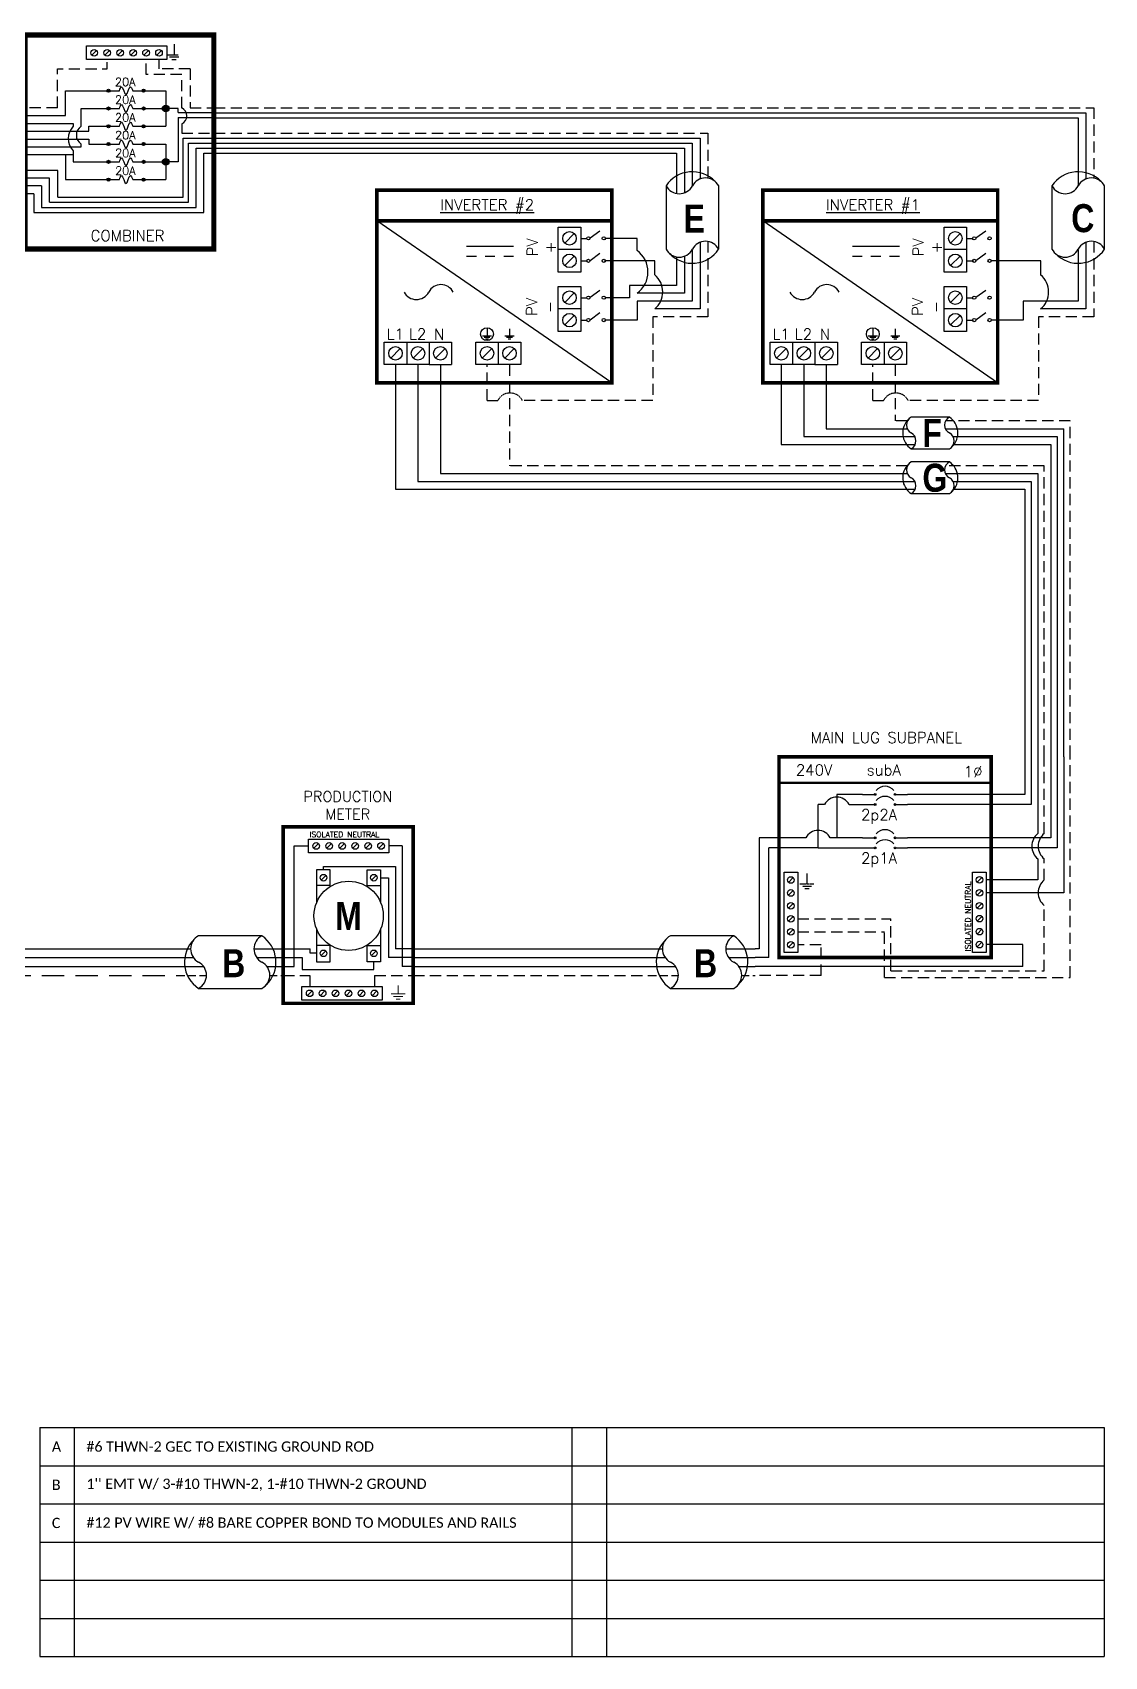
# Model space of a CAD drawing. Header units: feet. Extents: x 10814 to 11576, y 14556 to 15104.
# Drawn here: x 11216 to 11576, y 14556 to 15101 of the extents above; entities that cross this region are included whole.
import ezdxf

# ---------------------------------------------------------------- set-up
doc = ezdxf.new("R2010")
doc.units = ezdxf.units.FT
doc.header["$MEASUREMENT"] = 0
doc.linetypes.add('DASHED', pattern=[0.75, 0.5, -0.25])
doc.linetypes.add('HIDDEN', pattern=[0.375, 0.25, -0.125])
for name, color, linetype in [('ONE LINE BLOCKS', 7, 'Continuous'), ('TABLES', 7, 'Continuous'), ('TEXT', 7, 'Continuous'), ('Z - TITLEBLOCK TXT', 7, 'Continuous')]:
    doc.layers.add(name, color=color, linetype=linetype)
doc.styles.add('ONE LINE TXT', font='techb___.ttf')
doc.styles.get("Standard").update_dxf_attribs({"font": 'simplex.shx'})

# ---------------------------------------------------------------- blocks, each defined once
blk = doc.blocks.new('combiner_1combined_1passing')
at = {"linetype": 'Continuous'}
h = blk.add_hatch(color=7, dxfattribs=at)
h.dxf.hatch_style = 1
edge = h.paths.add_edge_path()
edge.add_arc((28.02, 53.09), 0.513, 0, 360)
h = blk.add_hatch(color=7, dxfattribs=at)
h.dxf.hatch_style = 1
edge = h.paths.add_edge_path()
edge.add_arc((39.79, 53.09), 0.513, 0, 360)
h = blk.add_hatch(color=7, dxfattribs=at)
h.dxf.hatch_style = 1
edge = h.paths.add_edge_path()
edge.add_arc((28.02, 47.13), 0.513, 0, 360)
h = blk.add_hatch(color=7, dxfattribs=at)
h.dxf.hatch_style = 1
edge = h.paths.add_edge_path()
edge.add_arc((39.79, 47.13), 0.513, 0, 360)
h = blk.add_hatch(color=7, dxfattribs=at)
h.dxf.hatch_style = 1
edge = h.paths.add_edge_path()
edge.add_arc((28.02, 41.17), 0.513, 0, 360)
h = blk.add_hatch(color=7, dxfattribs=at)
h.dxf.hatch_style = 1
edge = h.paths.add_edge_path()
edge.add_arc((39.79, 41.17), 0.513, 0, 360)
h = blk.add_hatch(color=253, dxfattribs=at)
h.dxf.hatch_style = 1
edge = h.paths.add_edge_path()
edge.add_arc((28.02, 35.2), 0.513, 0, 360)
h = blk.add_hatch(color=253, dxfattribs=at)
h.dxf.hatch_style = 1
edge = h.paths.add_edge_path()
edge.add_arc((39.79, 35.2), 0.513, 0, 360)
h = blk.add_hatch(color=253, dxfattribs=at)
h.dxf.hatch_style = 1
edge = h.paths.add_edge_path()
edge.add_arc((28.02, 29.24), 0.513, 0, 360)
h = blk.add_hatch(color=253, dxfattribs=at)
h.dxf.hatch_style = 1
edge = h.paths.add_edge_path()
edge.add_arc((39.79, 29.24), 0.513, 0, 360)
h = blk.add_hatch(color=253, dxfattribs=at)
h.dxf.hatch_style = 1
edge = h.paths.add_edge_path()
edge.add_arc((28.02, 23.28), 0.513, 0, 360)
h = blk.add_hatch(color=253, dxfattribs=at)
h.dxf.hatch_style = 1
edge = h.paths.add_edge_path()
edge.add_arc((39.79, 23.28), 0.513, 0, 360)
at = {"layer": 'ONE LINE BLOCKS', "linetype": 'Continuous'}
h = blk.add_hatch(color=254, dxfattribs=at)
h.dxf.hatch_style = 1
edge = h.paths.add_edge_path()
edge.add_arc((47.2, 47.13), 1.11, 0, 360)
h = blk.add_hatch(color=254, dxfattribs=at)
h.dxf.hatch_style = 1
edge = h.paths.add_edge_path()
edge.add_arc((47.2, 29.24), 1.11, 0, 360)
at = {"color": 1, "linetype": 'Continuous'}
for p, q in [((28.53, 53.09), (31.66, 53.1)), ((36.16, 53.09), (39.28, 53.09)), ((28.53, 47.13), (31.66, 47.13)), ((36.16, 47.13), (39.28, 47.13)), ((28.53, 41.17), (31.66, 41.17)), ((36.16, 41.17), (39.28, 41.17)), ((28.53, 35.21), (31.66, 35.21)), ((36.16, 35.2), (39.28, 35.2)), ((28.53, 29.24), (31.66, 29.25)), ((36.16, 29.24), (39.28, 29.24)), ((28.53, 23.28), (31.66, 23.29)), ((36.16, 23.28), (39.28, 23.28))]:
    blk.add_line(p, q, dxfattribs=at)
at = {"color": 7, "linetype": 'Continuous'}
for p, q in [((51.44, 47.13), (47.2, 47.13)), ((51.44, 45.75), (51.44, 47.13)), ((5.57, 21.14), (5.57, 13.98)), ((5.57, 21.14), (5.57, 14.9)), ((5.57, 18.52), (5.57, 18.52)), ((5.57, 15.9), (5.57, 15.9))]:
    blk.add_line(p, q, dxfattribs=at)
for p, q in [((51.44, 45.75), (63.59, 45.75)), ((53.03, 17.38), (53.03, 37.21)), ((53.03, 37.21), (63.38, 37.21)), ((57.4, 13.98), (57.4, 33.83)), ((57.4, 33.83), (63.38, 33.83)), ((11.01, 17.38), (11.01, 26.39)), ((11.01, 17.38), (53.03, 17.38)), ((5.57, 13.98), (57.4, 13.98))]:
    blk.add_line(p, q)
at = {"color": 253, "linetype": 'Continuous'}
for p, q in [((51.44, 44.15), (51.44, 29.24)), ((51.44, 44.15), (63.38, 44.15)), ((54.82, 15.68), (54.82, 35.52)), ((54.82, 35.52), (63.38, 35.52)), ((13.56, 31.63), (13.56, 23.28)), ((51.44, 29.24), (47.2, 29.24)), ((59.98, 12.28), (59.98, 32.13)), ((59.98, 32.13), (63.38, 32.13)), ((8.19, 23.77), (0, 23.77)), ((8.19, 15.68), (8.19, 23.77)), ((8.19, 17.53), (8.19, 23.77)), ((13.56, 23.28), (21.42, 23.28)), ((2.95, 18.52), (0, 18.52)), ((2.95, 18.52), (2.95, 12.28)), ((2.95, 18.52), (2.95, 12.28)), ((5.57, 21.14), (5.57, 21.14)), ((5.57, 18.52), (5.57, 18.52)), ((2.95, 12.28), (59.98, 12.28)), ((8.19, 15.68), (54.82, 15.68))]:
    blk.add_line(p, q, dxfattribs=at)
at = {"color": 7}
for p, q in [((11.01, 26.39), (0, 26.39)), ((5.57, 21.14), (0, 21.14))]:
    blk.add_line(p, q, dxfattribs=at)
at = {"color": 7, "linetype": 'Continuous', "flags": 128}
for points in [[(0, 44.74), (13.56, 44.74), (13.56, 53.09), (21.42, 53.09)], [(21.42, 53.09), (28.02, 53.09)], [(39.79, 53.09), (47.2, 53.09)], [(47.2, 53.09), (47.2, 41.17)], [(18.8, 41.17), (18.8, 47.13), (21.42, 47.13)], [(21.42, 47.13), (28.02, 47.13)], [(21.42, 47.13), (28.02, 47.13)], [(39.79, 47.13), (47.2, 47.13)], [(0, 39.5), (21.42, 39.5), (21.42, 41.17)], [(21.42, 41.17), (28.02, 41.17)], [(21.42, 41.17), (28.02, 41.17)], [(39.79, 41.17), (47.2, 41.17)], [(0, 34.25), (18.8, 34.25), (18.8, 35.2)]]:
    blk.add_lwpolyline(points, dxfattribs=at)
at = {"color": 253, "linetype": 'Continuous', "flags": 128}
for points in [[(0, 42.12), (16.18, 42.12), (16.18, 41.17)], [(0, 36.87), (21.42, 36.87), (21.42, 35.2)], [(16.18, 32.9), (16.18, 29.24), (21.42, 29.24)], [(21.42, 35.2), (28.02, 35.2)], [(21.42, 35.2), (28.02, 35.2)], [(39.79, 35.2), (47.2, 35.2)], [(47.2, 35.2), (47.2, 23.28)], [(16.18, 31.63), (0, 31.63)], [(21.42, 29.24), (28.02, 29.24)], [(21.42, 29.24), (28.02, 29.24)], [(39.79, 29.24), (47.2, 29.24)], [(21.42, 23.28), (28.02, 23.28)], [(39.79, 23.28), (47.2, 23.28)]]:
    blk.add_lwpolyline(points, dxfattribs=at)
at = {"color": 7, "linetype": 'Continuous'}
for centre in [(28.02, 53.09), (39.79, 53.09), (28.02, 47.13), (39.79, 47.13), (28.02, 41.17), (39.79, 41.17)]:
    blk.add_circle(centre, 0.513, dxfattribs=at)
at = {"color": 253, "linetype": 'Continuous'}
for centre in [(28.02, 35.2), (39.79, 35.2), (28.02, 29.24), (39.79, 29.24), (28.02, 23.28), (39.79, 23.28)]:
    blk.add_circle(centre, 0.513, dxfattribs=at)
at = {"color": 92, "linetype": 'Continuous'}
blk.add_arc((51.34, 44.65), 2.92, 294.9492, 65.0508, dxfattribs=at)
at = {"color": 253, "linetype": 'Continuous'}
blk.add_arc((20.4, 37.03), 5.91, 135.6055, 224.3945, dxfattribs=at)
at = {"color": 7, "linetype": 'Continuous'}
blk.add_arc((20.84, 38.19), 3.61, 124.3567, 235.6433, dxfattribs=at)
at = {"color": 1, "linetype": 'Continuous'}
for points in [[(31.66, 53.1), (32.33, 54.43), (33.91, 51.74), (35.37, 54.43), (36.16, 53.09)], [(31.66, 47.13), (32.33, 48.47), (33.91, 45.78), (35.37, 48.47), (36.16, 47.13)], [(31.66, 41.17), (32.33, 42.51), (33.91, 39.82), (35.37, 42.51), (36.16, 41.17)], [(31.66, 35.21), (32.33, 36.55), (33.91, 33.86), (35.37, 36.55), (36.16, 35.2)], [(31.66, 29.25), (32.33, 30.59), (33.91, 27.9), (35.37, 30.59), (36.16, 29.24)], [(31.66, 23.29), (32.33, 24.63), (33.91, 21.94), (35.37, 24.63), (36.16, 23.28)]]:
    blk.add_spline(points, degree=3, dxfattribs=at)
at = {"layer": 'ONE LINE BLOCKS', "lineweight": 50, "const_width": 1.71}
blk.add_lwpolyline([(63.38, 0), (0, 0), (0, 71.78), (63.38, 71.78)], close=True, dxfattribs=at)
at = {"layer": 'TEXT', "color": 92, "linetype": 'HIDDEN', "ltscale": 15}
for p, q in [((40.61, 58.49), (40.61, 63.56)), ((44.96, 60.48), (44.96, 63.56)), ((55.4, 60.48), (44.96, 60.48)), ((55.4, 60.48), (55.4, 47.36)), ((52.57, 58.5), (40.61, 58.49)), ((52.57, 47.29), (52.57, 58.5)), ((10.94, 47.36), (0, 47.36)), ((55.4, 47.36), (63.38, 47.36)), ((52.57, 42), (52.57, 38.9)), ((52.57, 38.9), (63.38, 38.9))]:
    blk.add_line(p, q, dxfattribs=at)
at = {"layer": 'TEXT', "color": 92, "linetype": 'HIDDEN', "ltscale": 15, "flags": 128}
for points in [[(50.03, 68.68), (50.03, 65.18)], [(10.94, 47.36), (10.94, 60.48), (27.56, 60.48), (27.56, 63.56)], [(47.69, 65.18), (52.37, 65.18)], [(51.56, 64.31), (48.5, 64.31)], [(50.74, 63.45), (49.31, 63.45)]]:
    blk.add_lwpolyline(points, dxfattribs=at)
at = {"layer": 'Z - TITLEBLOCK TXT', "color": 1, "linetype": 'Continuous'}
for p, q in [((20.61, 63.56), (20.61, 68.1)), ((20.61, 68.1), (47.56, 68.1)), ((47.56, 68.1), (47.56, 63.56)), ((47.56, 63.56), (20.61, 63.56))]:
    blk.add_line(p, q, dxfattribs=at)
at = {"layer": 'Z - TITLEBLOCK TXT', "color": 4, "linetype": 'Continuous'}
for p, q in [((23.99, 66.62), (22.42, 65.04)), ((28.35, 66.62), (26.77, 65.04)), ((32.7, 66.62), (31.12, 65.04)), ((37.05, 66.62), (35.47, 65.04)), ((41.4, 66.62), (39.82, 65.04)), ((45.75, 66.62), (44.18, 65.04))]:
    blk.add_line(p, q, dxfattribs=at)
for centre in [(23.21, 65.83), (27.56, 65.83), (31.91, 65.83), (36.26, 65.83), (40.61, 65.83), (44.96, 65.83)]:
    blk.add_circle(centre, 1.11, dxfattribs=at)
at = {"layer": 'Z - TITLEBLOCK TXT', "color": 7, "linetype": 'Continuous'}
for centre in [(47.2, 47.13), (47.2, 47.13), (47.2, 29.24), (47.2, 29.24)]:
    blk.add_circle(centre, 1.11, dxfattribs=at)
at = {"layer": 'TABLES', "color": 1, "linetype": 'Continuous'}
for p in [(30.17, 54.67), (30.18, 48.71), (30.19, 42.75), (30.2, 36.79), (30.22, 30.83), (30.23, 24.87)]:
    blk.add_text('20A', height=2.778, dxfattribs=at).set_placement(p)
at = {"layer": 'TEXT', "color": 1, "insert": (34.41, 4.5), "char_height": 3.658, "attachment_point": 5}
blk.add_mtext_dynamic_manual_height_columns('COMBINER', width=1.1897, gutter_width=7.17, heights=[0], dxfattribs=at)
blk = doc.blocks.new('2inverterSub')
at = {"layer": 'ONE LINE BLOCKS', "linetype": 'Continuous'}
h = blk.add_hatch(color=1, dxfattribs=at)
h.dxf.hatch_style = 1
edge = h.paths.add_edge_path()
edge.add_arc((40.28, 60.73), 0.291, 0, 360)
h = blk.add_hatch(color=1, dxfattribs=at)
h.dxf.hatch_style = 1
edge = h.paths.add_edge_path()
edge.add_arc((46.96, 60.73), 0.291, 0, 360)
h = blk.add_hatch(color=1, dxfattribs=at)
h.dxf.hatch_style = 1
edge = h.paths.add_edge_path()
edge.add_arc((40.28, 57.35), 0.291, 0, 360)
h = blk.add_hatch(color=1, dxfattribs=at)
h.dxf.hatch_style = 1
edge = h.paths.add_edge_path()
edge.add_arc((46.96, 57.35), 0.291, 0, 360)
h = blk.add_hatch(color=1, dxfattribs=at)
h.dxf.hatch_style = 1
edge = h.paths.add_edge_path()
edge.add_arc((40.28, 46.17), 0.291, 0, 360)
h = blk.add_hatch(color=1, dxfattribs=at)
h.dxf.hatch_style = 1
edge = h.paths.add_edge_path()
edge.add_arc((46.96, 46.17), 0.291, 0, 360)
h = blk.add_hatch(color=1, dxfattribs=at)
h.dxf.hatch_style = 1
edge = h.paths.add_edge_path()
edge.add_arc((40.28, 42.79), 0.291, 0, 360)
h = blk.add_hatch(color=1, dxfattribs=at)
h.dxf.hatch_style = 1
edge = h.paths.add_edge_path()
edge.add_arc((46.96, 42.79), 0.291, 0, 360)
at = {"color": 7, "linetype": 'Continuous'}
for p, q in [((90.5, 73.37), (90.5, 60.73)), ((99.2, 73.37), (99.2, 46.17)), ((36.09, 60.73), (27.43, 60.73)), ((27.43, 60.73), (27.43, 46.17)), ((90.5, 60.73), (51.15, 60.73)), ((17.02, 46.17), (1.34, 46.17)), ((1.34, 46.17), (1.34, 9)), ((36.09, 46.17), (25.26, 46.17)), ((99.2, 46.17), (51.15, 46.17)), ((1.34, 9), (0, 9))]:
    blk.add_line(p, q, dxfattribs=at)
at = {"color": 10, "linetype": 'Continuous'}
for p, q in [((92.67, 73.37), (92.67, 57.35)), ((101.37, 73.37), (101.37, 42.79)), ((21.14, 42.79), (21.14, 57.35)), ((23.31, 57.35), (21.14, 57.35)), ((31.55, 57.35), (36.09, 57.35)), ((92.67, 57.35), (51.15, 57.35)), ((21.14, 42.79), (4.63, 42.79)), ((4.63, 6), (4.63, 42.79)), ((21.14, 42.79), (36.09, 42.79)), ((101.37, 42.79), (51.15, 42.79)), ((4.63, 6), (0, 6))]:
    blk.add_line(p, q, dxfattribs=at)
at = {"color": 253, "linetype": 'Continuous'}
for p, q in [((94.85, 73.37), (94.85, 47.66)), ((103.55, 73.37), (103.55, 27.76)), ((94.85, 39.1), (94.85, 32.11)), ((94.85, 32.11), (77.54, 32.11)), ((103.55, 27.76), (77.54, 27.76)), ((89.88, 10.36), (77.54, 10.36)), ((89.88, 3), (89.88, 10.36)), ((89.88, 3), (0, 3))]:
    blk.add_line(p, q, dxfattribs=at)
at = {"color": 10, "linetype": 'Continuous'}
blk.add_arc((27.43, 55.19), 4.65, 27.6639, 152.3361, dxfattribs=at)
at = {"color": 7, "linetype": 'Continuous'}
blk.add_arc((21.14, 44.01), 4.65, 27.6639, 152.3361, dxfattribs=at)
at = {"color": 253, "linetype": 'Continuous'}
blk.add_arc((98.43, 43.38), 5.58, 129.9215, 230.0785, dxfattribs=at)
at = {"layer": 'ONE LINE BLOCKS', "lineweight": 50}
blk.add_line((8.04, 64.67), (79.2, 64.67), dxfattribs=at)
at = {"layer": 'ONE LINE BLOCKS', "lineweight": 50, "const_width": 1.19}
blk.add_lwpolyline([(8.04, 6.01), (8.04, 73.37), (79.2, 73.37), (79.2, 6.01)], close=True, dxfattribs=at)
at = {"layer": 'TEXT', "color": 92, "linetype": 'HIDDEN', "ltscale": 15}
for p, q in [((97.02, 47.66), (97.02, 73.37)), ((105.72, -0.66), (105.72, 73.37)), ((97.02, 32.03), (97.02, 39.1)), ((97.02, 1.52), (97.02, 23.48)), ((14.31, 18.99), (45.6, 18.99)), ((45.6, 1.52), (45.6, 18.99)), ((14.31, 14.64), (43.39, 14.64)), ((43.39, -0.66), (43.39, 14.64)), ((22.14, 10.28), (14.31, 10.28)), ((22.14, 0), (22.14, 10.28)), ((22.14, 0), (0, 0)), ((45.6, 1.52), (97.02, 1.52)), ((43.39, -0.66), (105.72, -0.66))]:
    blk.add_line(p, q, dxfattribs=at)
at = {"layer": 'TEXT', "color": 92, "linetype": 'HIDDEN', "flags": 128}
for points in [[(17.42, 34.26), (17.42, 30.76)], [(15.08, 30.76), (19.76, 30.76)], [(18.95, 29.89), (15.89, 29.89)], [(18.13, 29.02), (16.7, 29.02)]]:
    blk.add_lwpolyline(points, dxfattribs=at)
at = {"layer": 'TEXT', "color": 92, "linetype": 'Continuous', "ltscale": 4}
for centre in [(100.49, 43.38), (100.49, 27.76)]:
    blk.add_arc(centre, 5.51, 129.059, 230.941, dxfattribs=at)
at = {"layer": 'Z - TITLEBLOCK TXT', "color": 1, "linetype": 'Continuous'}
for p, q in [((9.77, 7.69), (9.77, 34.63)), ((9.77, 34.63), (14.31, 34.63)), ((14.31, 34.63), (14.31, 7.69)), ((73, 7.76), (73, 34.71)), ((73, 34.71), (77.54, 34.71)), ((77.54, 34.71), (77.54, 7.76)), ((14.31, 7.69), (9.77, 7.69)), ((77.54, 7.76), (73, 7.76))]:
    blk.add_line(p, q, dxfattribs=at)
at = {"layer": 'Z - TITLEBLOCK TXT', "color": 4, "linetype": 'Continuous'}
for p, q in [((12.83, 32.82), (11.25, 31.25)), ((76.06, 32.9), (74.49, 31.32)), ((12.83, 28.47), (11.25, 26.9)), ((76.06, 28.54), (74.49, 26.97)), ((12.83, 24.12), (11.25, 22.55)), ((76.06, 24.19), (74.49, 22.62)), ((12.83, 19.77), (11.25, 18.2)), ((76.06, 19.84), (74.49, 18.27)), ((12.83, 15.42), (11.25, 13.85)), ((12.83, 11.07), (11.25, 9.5)), ((76.06, 15.49), (74.49, 13.92)), ((76.06, 11.14), (74.49, 9.57))]:
    blk.add_line(p, q, dxfattribs=at)
at = {"layer": 'Z - TITLEBLOCK TXT', "color": 1, "linetype": 'Continuous', "flags": 128}
for points in [[(36.09, 60.73), (40.28, 60.73)], [(36.09, 60.73), (40.28, 60.73)], [(46.96, 60.73), (51.15, 60.73)], [(36.09, 57.35), (40.28, 57.35)], [(36.09, 57.35), (40.28, 57.35)], [(46.96, 57.35), (51.15, 57.35)], [(36.09, 46.17), (40.28, 46.17)], [(36.09, 46.17), (40.28, 46.17)], [(46.96, 46.17), (51.15, 46.17)], [(36.09, 42.79), (40.28, 42.79)], [(36.09, 42.79), (40.28, 42.79)], [(46.96, 42.79), (51.15, 42.79)]]:
    blk.add_lwpolyline(points, dxfattribs=at)
at = {"layer": 'Z - TITLEBLOCK TXT', "color": 1, "linetype": 'Continuous'}
for centre in [(40.28, 60.73), (46.96, 60.73), (40.28, 57.35), (46.96, 57.35), (40.28, 46.17), (46.96, 46.17), (40.28, 42.79), (46.96, 42.79)]:
    blk.add_circle(centre, 0.291, dxfattribs=at)
at = {"layer": 'Z - TITLEBLOCK TXT', "color": 4, "linetype": 'Continuous'}
for centre in [(12.04, 32.04), (75.27, 32.11), (12.04, 27.69), (75.27, 27.76), (12.04, 23.34), (75.27, 23.41), (12.04, 18.99), (75.27, 19.06), (12.04, 14.64), (12.04, 10.28), (75.27, 14.71), (75.27, 10.36)]:
    blk.add_circle(centre, 1.11, dxfattribs=at)
at = {"layer": 'Z - TITLEBLOCK TXT', "color": 1, "linetype": 'Continuous'}
for centre in [(43.62, 59.53), (43.62, 56.15), (43.62, 44.97), (43.62, 41.59)]:
    blk.add_arc(centre, 3.93, 40.3392, 139.6608, dxfattribs=at)
at = {"layer": 'TABLES', "color": 1, "linetype": 'Continuous'}
for s, p in [('2p2A', (35.59, 52.11)), ('2p1A', (35.59, 37.55))]:
    blk.add_text(s, height=3.658, dxfattribs=at).set_placement(p)
at = {"layer": 'TABLES', "color": 4, "linetype": 'Continuous'}
blk.add_text('ISOLATED NEUTRAL', height=1.8743, rotation=90, dxfattribs=at).set_placement((72.35, 8.12))
at = {"layer": 'TEXT', "color": 1, "attachment_point": 5}
for s, width, gutter_width, insert, char_height in [('MAIN LUG SUBPANEL ', 62.3984, 7.17, (44.08, 79.8), 3.6576), ('240V', 0.1481, 0.75, (19.83, 68.92), 3.658), ('subA', 0.1481, 0.75, (43.21, 68.92), 3.658), ('1∅', 0.1481, 0.75, (73.19, 68.41), 3.658)]:
    blk.add_mtext_dynamic_manual_height_columns(s, width=width, gutter_width=gutter_width, heights=[0], dxfattribs=dict(at, insert=insert, char_height=char_height))
blk = doc.blocks.new('*U13')
at = {"color": 7, "linetype": 'Continuous'}
for p, q in [((-7.14, 13.31), (-28.39, 13.31)), ((-28.39, -4.31), (-7.14, -4.31))]:
    blk.add_line(p, q, dxfattribs=at)
at = {"color": 7}
for p, q in [((-35.53, 9), (-31.05, 9)), ((-9.81, 9), (0, 9))]:
    blk.add_line(p, q, dxfattribs=at)
at = {"color": 10}
for p, q in [((-35.53, 6), (-30.11, 6)), ((-8.87, 6), (0, 6))]:
    blk.add_line(p, q, dxfattribs=at)
at = {"color": 253}
for p, q in [((-35.53, 3), (-26.66, 3)), ((-5.41, 3), (0, 3))]:
    blk.add_line(p, q, dxfattribs=at)
at = {"color": 92, "linetype": 'HIDDEN', "ltscale": 10}
for p, q in [((-4.48, 0), (0, 0)), ((-35.53, 0), (-25.72, 0))]:
    blk.add_line(p, q, dxfattribs=at)
at = {"color": 7, "linetype": 'Continuous'}
for centre, start, end in [((-22.54, 4.5), 133.9732, 236.4265), ((-12.99, 4.5), 313.9732, 56.4265)]:
    blk.add_arc(centre, 10.58, start, end, dxfattribs=at)
at = {"linetype": 'Continuous'}
for centre, start, end in [((-26.08, 8.91), 117.6639, 242.3361), ((-4.83, 8.91), 117.6639, 242.3361), ((-30.7, 0.09), 297.6639, 62.3361), ((-9.45, 0.09), 297.6639, 62.3361)]:
    blk.add_arc(centre, 4.98, start, end, dxfattribs=at)
blk = doc.blocks.new('*U25')
at = {"color": 7}
blk.add_line((-79.14, 9), (0, 9), dxfattribs=at)
at = {"color": 10}
blk.add_line((-79.14, 6), (0, 6), dxfattribs=at)
at = {"color": 253}
blk.add_line((-79.14, 3), (0, 3), dxfattribs=at)
at = {"color": 92, "linetype": 'HIDDEN', "ltscale": 15}
blk.add_line((-79.14, 0), (0, 0), dxfattribs=at)
blk = doc.blocks.new('*U21')
at = {"color": 7}
blk.add_line((-79.14, 9), (0, 9), dxfattribs=at)
at = {"color": 10}
blk.add_line((-79.14, 6), (0, 6), dxfattribs=at)
at = {"color": 253}
blk.add_line((-79.14, 3), (0, 3), dxfattribs=at)
at = {"color": 92, "linetype": 'DASHED', "ltscale": 15}
blk.add_line((-79.14, 0), (0, 0), dxfattribs=at)
blk = doc.blocks.new('productionMeter')
at = {"color": 1, "linetype": 'Continuous'}
for p, q in [((-35.13, 41.18), (-35.13, 45.72)), ((-35.13, 45.72), (-8.18, 45.72)), ((-8.18, 45.72), (-8.18, 41.18)), ((-8.18, 41.18), (-35.13, 41.18)), ((-32.38, 35.4), (-32.38, 24.5)), ((-27.84, 35.4), (-32.38, 35.4)), ((-27.84, 29.86), (-27.84, 35.4)), ((-15.47, 29.86), (-15.47, 35.4)), ((-15.47, 35.4), (-10.93, 35.4)), ((-10.93, 35.4), (-10.93, 24.5)), ((-27.84, 30.21), (-32.38, 30.21)), ((-15.47, 30.21), (-10.93, 30.21)), ((-32.38, 15.55), (-32.38, 4.64)), ((-10.93, 15.55), (-10.93, 4.64)), ((-27.84, 10.04), (-32.38, 10.04)), ((-27.84, 4.64), (-27.84, 10.18)), ((-15.47, 4.64), (-15.47, 10.18)), ((-15.47, 10.04), (-10.93, 10.04)), ((-32.38, 4.64), (-27.84, 4.64)), ((-10.93, 4.64), (-15.47, 4.64)), ((-37.32, -8.24), (-37.32, -3.7)), ((-37.32, -3.7), (-10.37, -3.7)), ((-10.37, -3.7), (-10.37, -8.24)), ((-10.37, -8.24), (-37.32, -8.24))]:
    blk.add_line(p, q, dxfattribs=at)
at = {"color": 4, "linetype": 'Continuous'}
for p, q in [((-31.74, 44.23), (-33.32, 42.66)), ((-27.39, 44.23), (-28.97, 42.66)), ((-23.04, 44.23), (-24.62, 42.66)), ((-18.69, 44.23), (-20.26, 42.66)), ((-14.34, 44.23), (-15.91, 42.66)), ((-9.99, 44.23), (-11.56, 42.66)), ((-29.33, 33.59), (-30.9, 32.02)), ((-12.41, 33.59), (-13.98, 32.02)), ((-29.33, 8.23), (-30.9, 6.66)), ((-12.41, 8.23), (-13.98, 6.66)), ((-33.93, -5.19), (-35.51, -6.76)), ((-29.58, -5.19), (-31.15, -6.76)), ((-25.23, -5.19), (-26.8, -6.76)), ((-20.88, -5.19), (-22.45, -6.76)), ((-16.53, -5.19), (-18.1, -6.76)), ((-12.18, -5.19), (-13.75, -6.76))]:
    blk.add_line(p, q, dxfattribs=at)
at = {"color": 253, "linetype": 'Continuous'}
for p, q in [((-39.9, 3), (-39.9, 43.45)), ((-39.9, 43.45), (-35.13, 43.45)), ((-3.71, 43.45), (-8.18, 43.45)), ((-3.71, 43.45), (-3.71, 3)), ((-43.61, 3), (-39.9, 3)), ((0, 3), (-3.71, 3))]:
    blk.add_line(p, q, dxfattribs=at)
at = {"color": 7}
for p, q in [((-30.11, 35.4), (-30.11, 36.59)), ((-30.11, 36.59), (-5.98, 36.59)), ((-5.98, 36.59), (-5.98, 9)), ((-43.61, 9), (-34.54, 9)), ((-34.54, 7.44), (-34.54, 9)), ((-32.38, 7.44), (-34.54, 7.44)), ((0, 9), (-5.98, 9))]:
    blk.add_line(p, q, dxfattribs=at)
at = {"color": 10, "linetype": 'Continuous'}
for p, q in [((-10.93, 32.81), (-8.25, 32.81)), ((-8.25, 32.81), (-8.25, 6)), ((-43.61, 6), (-37.24, 6)), ((-37.24, 6), (-37.24, 2.05)), ((0, 6), (-8.25, 6)), ((-37.24, 2.05), (-13.2, 2.05)), ((-13.2, 2.05), (-13.2, 4.64))]:
    blk.add_line(p, q, dxfattribs=at)
at = {"color": 92, "linetype": 'HIDDEN', "ltscale": 15}
for p, q in [((-43.61, 0), (-34.72, 0)), ((-12.97, 0), (-12.97, -3.7)), ((-12.97, 0), (0, 0)), ((-34.72, 0), (-34.72, -3.7))]:
    blk.add_line(p, q, dxfattribs=at)
at = {"lineweight": 50, "const_width": 1.19}
blk.add_lwpolyline([(-43.61, -9.34), (-43.61, 49.84), (0, 49.84), (0, -9.34)], close=True, dxfattribs=at)
at = {"color": 92, "linetype": 'Continuous', "lineweight": 5, "ltscale": 0.05, "flags": 128}
for points in [[(-5.04, -3.33), (-5.04, -6.18)], [(-2.7, -6.18), (-7.38, -6.18)], [(-6.57, -7.05), (-3.51, -7.05)], [(-5.76, -7.91), (-4.32, -7.91)]]:
    blk.add_lwpolyline(points, dxfattribs=at)
at = {"color": 4, "linetype": 'Continuous'}
for centre in [(-32.53, 43.45), (-28.18, 43.45), (-23.83, 43.45), (-19.48, 43.45), (-15.13, 43.45), (-10.78, 43.45), (-30.11, 32.81), (-13.2, 32.81), (-30.11, 7.44), (-13.2, 7.44), (-34.72, -5.97), (-30.37, -5.97), (-26.02, -5.97), (-21.67, -5.97), (-17.32, -5.97), (-12.97, -5.97)]:
    blk.add_circle(centre, 1.11, dxfattribs=at)
at = {"linetype": 'Continuous'}
blk.add_circle((-21.65, 20.02), 11.62, dxfattribs=at)
at = {"color": 4, "linetype": 'Continuous'}
blk.add_text('ISOLATED NEUTRAL', height=1.8743, dxfattribs=at).set_placement((-34.77, 46.37))
at = {"color": 253, "linetype": 'Continuous', "style": 'ONE LINE TXT'}
blk.add_text('M', height=9.38, dxfattribs=at).set_placement((-26.21, 15.31))
at = {"color": 1, "insert": (-21.93, 57.08), "char_height": 3.5433, "attachment_point": 5}
blk.add_mtext_dynamic_manual_height_columns('PRODUCTION METER', width=1.3203, gutter_width=7.17, heights=[0], dxfattribs=at)
blk = doc.blocks.new('*U18')
at = {"color": 7}
blk.add_blockref('productionMeter', (0, 0), dxfattribs=at)
blk = doc.blocks.new('*T24')
at = {"linetype": 'ByBlock', "lineweight": -2, "transparency": 16777216}
for p, q in [((0, 0), (357.03, 0)), ((0, 0), (0, -76.8)), ((11.58, 0), (11.58, -76.8)), ((178.51, 0), (178.51, -76.8)), ((190.1, 0), (190.1, -76.8)), ((357.03, 0), (357.03, -76.8)), ((0, -12.8), (357.03, -12.8)), ((0, -25.61), (357.03, -25.61)), ((0, -38.41), (357.03, -38.41)), ((0, -51.22), (357.03, -51.22)), ((0, -64.02), (357.03, -64.02)), ((0, -76.8), (357.03, -76.8))]:
    blk.add_line(p, q, dxfattribs=at)
at = {"color": 0, "linetype": 'Continuous', "transparency": 16777216, "char_height": 3.4544, "attachment_point": 4}
for s, insert, width in [('{\\fCalibri|b0|i0|c0;A', (4.06, -6.4), 3.4544), ('{\\fCalibri|b0|i0|c0;#6 THWN-2 GEC TO EXISTING GROUND ROD', (15.65, -6.4), 158.8026), ('{\\fCalibri|b0|i0|c0;', (182.58, -6.4), 3.4544), ('{\\fCalibri|b0|i0|c0;', (194.16, -6.4), 158.8095), ('{\\fCalibri|b0|i0|c0;B', (4.06, -19.21), 3.4544), ("{\\fCalibri|b0|i0|c0;1'' EMT W/ 3-#10 THWN-2, 1-#10 THWN-2 GROUND", (15.65, -19.21), 158.8026), ('{\\fCalibri|b0|i0|c0;', (182.58, -19.21), 3.4544), ('{\\fCalibri|b0|i0|c0;', (194.16, -19.21), 158.8095), ('{\\fCalibri|b0|i0|c0;C', (4.06, -32.01), 3.4544), ('{\\fCalibri|b0|i0|c0;#12 PV WIRE W/ #8 BARE COPPER BOND TO MODULES AND RAILS', (15.65, -32.01), 158.8026), ('{\\fCalibri|b0|i0|c0;', (182.58, -32.01), 3.4544), ('{\\fCalibri|b0|i0|c0;', (194.16, -32.01), 158.8095), ('{\\fCalibri|b0|i0|c0;', (4.06, -44.82), 3.4544), ('{\\fCalibri|b0|i0|c0;', (15.65, -44.82), 158.8026), ('{\\fCalibri|b0|i0|c0;', (182.58, -44.82), 3.4544), ('{\\fCalibri|b0|i0|c0;', (194.16, -44.82), 158.8095), ('{\\fCalibri|b0|i0|c0;', (4.06, -57.62), 3.4544), ('{\\fCalibri|b0|i0|c0;', (15.65, -57.62), 158.8026), ('{\\fCalibri|b0|i0|c0;', (182.58, -57.62), 3.4544), ('{\\fCalibri|b0|i0|c0;', (194.16, -57.62), 158.8095), ('{\\fCalibri|b0|i0|c0;', (4.06, -70.41), 3.4544), ('{\\fCalibri|b0|i0|c0;', (15.65, -70.41), 158.8026), ('{\\fCalibri|b0|i0|c0;', (182.58, -70.41), 3.4544), ('{\\fCalibri|b0|i0|c0;', (194.16, -70.41), 158.8095)]:
    blk.add_mtext(s, dxfattribs=dict(at, insert=insert, width=width))

msp = doc.modelspace()

# ---------------------------------------------------------------- linework, layer by layer
at = {"color": 92, "linetype": 'HIDDEN', "ltscale": 15}
for p, q in [((11277.31, 15075.32), (11572.43, 15075.32)), ((11572.43, 15075.32), (11572.43, 15051.75)), ((11277.31, 15066.86), (11443, 15066.86)), ((11443, 15066.86), (11443, 15051.75)), ((11443, 15030.51), (11443, 15005.26)), ((11572.43, 15030.51), (11572.43, 15005.26)), ((11443, 15005.26), (11424.5, 15005.26)), ((11424.5, 15005.26), (11424.5, 14977.18)), ((11572.43, 15005.26), (11553.93, 15005.26)), ((11553.93, 15005.26), (11553.93, 14977.18)), ((11368.92, 14977.18), (11368.92, 14989.21)), ((11376.45, 14989.21), (11376.45, 14955.28)), ((11498.35, 14977.18), (11498.35, 14989.21)), ((11505.88, 14989.21), (11505.88, 14970.31)), ((11368.92, 14977.18), (11372.52, 14977.18)), ((11424.5, 14977.18), (11380.76, 14977.18)), ((11498.35, 14977.18), (11501.95, 14977.18)), ((11553.93, 14977.18), (11510.19, 14977.18)), ((11509.94, 14970.31), (11505.88, 14970.31)), ((11564.54, 14970.31), (11522.75, 14970.31)), ((11564.54, 14857.67), (11564.54, 14970.31)), ((11509.94, 14955.28), (11376.45, 14955.28)), ((11555.84, 14955.28), (11522.75, 14955.28)), ((11555.84, 14857.67), (11555.84, 14955.28))]:
    msp.add_line(p, q, dxfattribs=at)
at = {"color": 7, "linetype": 'Continuous'}
for p, q in [((11277.31, 15073.62), (11569.81, 15073.62)), ((11569.81, 15073.62), (11569.81, 15051.46)), ((11277.31, 15065.17), (11440.38, 15065.17)), ((11277.31, 15061.78), (11435.14, 15061.78)), ((11435.14, 15061.78), (11435.14, 15046.79)), ((11440.38, 15065.17), (11440.38, 15051.46)), ((11429, 15049.15), (11429, 15027.9)), ((11446.63, 15027.9), (11446.63, 15049.15)), ((11558.43, 15049.15), (11558.43, 15027.9)), ((11576.06, 15027.9), (11576.06, 15049.15)), ((11410.77, 14983.05), (11331.99, 15037.42)), ((11540.2, 14983.05), (11461.43, 15037.42)), ((11377.82, 15028.81), (11362.05, 15028.81)), ((11419.25, 15031.54), (11408.62, 15031.54)), ((11419.25, 15027.43), (11419.25, 15031.54)), ((11440.38, 15030.22), (11440.38, 15007.88)), ((11507.25, 15028.81), (11491.48, 15028.81)), ((11569.81, 15030.22), (11569.81, 15007.88)), ((11365.35, 15025.4), (11362.05, 15025.4)), ((11371.58, 15025.4), (11368.29, 15025.4)), ((11377.82, 15025.4), (11374.52, 15025.4)), ((11425.21, 15024), (11408.62, 15024)), ((11425.21, 15019.28), (11425.21, 15024)), ((11435.14, 15025.55), (11435.14, 15013.12)), ((11494.78, 15025.4), (11491.48, 15025.4)), ((11501.01, 15025.4), (11497.72, 15025.4)), ((11507.25, 15025.4), (11503.95, 15025.4)), ((11554.64, 15024), (11538.05, 15024)), ((11554.64, 15019.28), (11554.64, 15024)), ((11435.14, 15013.12), (11419.25, 15013.12)), ((11440.38, 15007.88), (11425.21, 15007.88)), ((11569.81, 15007.88), (11554.64, 15007.88)), ((11338.21, 14989.21), (11338.21, 14947.39)), ((11467.64, 14989.21), (11467.64, 14962.42)), ((11524.02, 14971.57), (11511.21, 14971.57)), ((11467.64, 14962.42), (11512.57, 14962.42)), ((11511.21, 14960.94), (11524.02, 14960.94)), ((11525.38, 14962.42), (11558.02, 14962.42)), ((11558.02, 14962.42), (11558.02, 14857.67)), ((11524.02, 14956.55), (11511.21, 14956.55)), ((11338.21, 14947.39), (11512.57, 14947.39)), ((11525.38, 14947.39), (11549.32, 14947.39)), ((11549.32, 14947.39), (11549.32, 14857.67)), ((11511.21, 14945.92), (11524.02, 14945.92))]:
    msp.add_line(p, q, dxfattribs=at)
at = {"color": 253, "linetype": 'Continuous'}
for p, q in [((11277.31, 15071.93), (11567.19, 15071.93)), ((11567.19, 15071.93), (11567.19, 15049.05)), ((11277.31, 15063.47), (11437.76, 15063.47)), ((11437.76, 15063.47), (11437.76, 15049.05)), ((11277.31, 15060.08), (11432.52, 15060.08)), ((11432.52, 15060.08), (11432.52, 15046.56)), ((11432.52, 15025.32), (11432.52, 15015.75)), ((11437.76, 15027.8), (11437.76, 15010.5)), ((11567.19, 15027.8), (11567.19, 15010.5)), ((11432.52, 15015.75), (11416.68, 15015.75)), ((11416.68, 15015.75), (11416.68, 15011.64)), ((11416.68, 15011.64), (11408.51, 15011.64)), ((11437.76, 15010.5), (11419.3, 15010.5)), ((11419.3, 15010.5), (11419.3, 15004.11)), ((11567.19, 15010.5), (11548.73, 15010.5)), ((11548.73, 15010.5), (11548.73, 15004.11)), ((11419.3, 15004.11), (11408.62, 15004.11)), ((11548.73, 15004.11), (11538.05, 15004.11)), ((11353.28, 14989.21), (11353.28, 14952.65)), ((11482.71, 14989.21), (11482.71, 14967.68)), ((11482.71, 14967.68), (11509.87, 14967.68)), ((11522.68, 14967.68), (11562.37, 14967.68)), ((11562.37, 14857.67), (11562.37, 14967.68)), ((11353.28, 14952.65), (11509.87, 14952.65)), ((11522.68, 14952.65), (11553.67, 14952.65)), ((11553.67, 14952.65), (11553.67, 14857.67))]:
    msp.add_line(p, q, dxfattribs=at)
at = {"color": 1, "linetype": 'Continuous'}
for p, q in [((11392.81, 15020.23), (11392.81, 15035.3)), ((11392.81, 15035.3), (11400.34, 15035.3)), ((11392.81, 15020.23), (11392.81, 15035.3)), ((11400.34, 15035.3), (11400.34, 15020.23)), ((11400.34, 15035.3), (11400.34, 15027.77)), ((11406.77, 15034), (11403.51, 15031.55)), ((11522.24, 15020.23), (11522.24, 15035.3)), ((11522.24, 15035.3), (11529.78, 15035.3)), ((11522.24, 15020.23), (11522.24, 15035.3)), ((11529.78, 15035.3), (11529.78, 15020.23)), ((11529.78, 15035.3), (11529.78, 15027.77)), ((11536.2, 15034), (11532.94, 15031.55)), ((11400.34, 15031.54), (11402.38, 15031.54)), ((11529.78, 15031.54), (11531.81, 15031.54)), ((11400.34, 15027.77), (11392.81, 15027.77)), ((11400.34, 15024), (11402.38, 15024)), ((11406.77, 15026.46), (11403.51, 15024.02)), ((11529.78, 15027.77), (11522.24, 15027.77)), ((11529.78, 15024), (11531.81, 15024)), ((11536.2, 15026.46), (11532.94, 15024.02)), ((11400.34, 15020.23), (11392.81, 15020.23)), ((11529.78, 15020.23), (11522.24, 15020.23)), ((11392.81, 15000.34), (11392.81, 15015.41)), ((11392.81, 15015.41), (11400.34, 15015.41)), ((11400.34, 15015.41), (11400.34, 15007.87)), ((11406.77, 15014.1), (11403.51, 15011.66)), ((11522.24, 15000.34), (11522.24, 15015.41)), ((11522.24, 15015.41), (11529.78, 15015.41)), ((11529.78, 15015.41), (11529.78, 15007.87)), ((11536.2, 15014.1), (11532.94, 15011.66)), ((11400.34, 15007.87), (11392.81, 15007.87)), ((11400.34, 15011.64), (11402.38, 15011.64)), ((11400.34, 15007.87), (11400.34, 15000.34)), ((11529.78, 15007.87), (11522.24, 15007.87)), ((11529.78, 15011.64), (11531.81, 15011.64)), ((11529.78, 15007.87), (11529.78, 15000.34)), ((11400.34, 15004.11), (11402.38, 15004.11)), ((11406.77, 15006.57), (11403.51, 15004.12)), ((11529.78, 15004.11), (11531.81, 15004.11)), ((11536.2, 15006.57), (11532.94, 15004.12)), ((11334.44, 14996.75), (11349.51, 14996.75)), ((11334.44, 14989.21), (11334.44, 14996.75)), ((11334.44, 14996.75), (11341.98, 14996.75)), ((11341.98, 14996.75), (11341.98, 14989.21)), ((11349.51, 14996.75), (11349.51, 14989.21)), ((11349.51, 14996.75), (11357.05, 14996.75)), ((11357.05, 14996.75), (11357.05, 14989.21)), ((11365.15, 14996.75), (11380.22, 14996.75)), ((11365.15, 14989.21), (11365.15, 14996.75)), ((11365.15, 14996.75), (11372.69, 14996.75)), ((11372.69, 14996.75), (11372.69, 14989.21)), ((11380.22, 14996.75), (11380.22, 14989.21)), ((11400.34, 15000.34), (11392.81, 15000.34)), ((11463.88, 14996.75), (11478.94, 14996.75)), ((11463.88, 14989.21), (11463.88, 14996.75)), ((11463.88, 14996.75), (11471.41, 14996.75)), ((11471.41, 14996.75), (11471.41, 14989.21)), ((11478.94, 14996.75), (11478.94, 14989.21)), ((11478.94, 14996.75), (11486.48, 14996.75)), ((11486.48, 14996.75), (11486.48, 14989.21)), ((11494.58, 14996.75), (11509.65, 14996.75)), ((11494.58, 14989.21), (11494.58, 14996.75)), ((11494.58, 14996.75), (11502.12, 14996.75)), ((11502.12, 14996.75), (11502.12, 14989.21)), ((11509.65, 14996.75), (11509.65, 14989.21)), ((11529.78, 15000.34), (11522.24, 15000.34)), ((11349.51, 14989.21), (11334.44, 14989.21)), ((11349.51, 14989.21), (11357.05, 14989.21)), ((11380.22, 14989.21), (11365.15, 14989.21)), ((11478.94, 14989.21), (11463.88, 14989.21)), ((11478.94, 14989.21), (11486.48, 14989.21)), ((11509.65, 14989.21), (11494.58, 14989.21))]:
    msp.add_line(p, q, dxfattribs=at)
at = {"color": 4, "linetype": 'Continuous'}
for p, q in [((11398.18, 15033.14), (11394.97, 15029.93)), ((11527.62, 15033.14), (11524.4, 15029.93)), ((11398.18, 15025.61), (11394.97, 15022.39)), ((11527.62, 15025.61), (11524.4, 15022.39)), ((11398.18, 15013.25), (11394.97, 15010.03)), ((11527.62, 15013.25), (11524.4, 15010.03)), ((11398.18, 15005.71), (11394.97, 15002.5)), ((11527.62, 15005.71), (11524.4, 15002.5)), ((11339.82, 14994.59), (11336.6, 14991.37)), ((11347.35, 14994.59), (11344.14, 14991.37)), ((11354.89, 14994.59), (11351.67, 14991.37)), ((11370.53, 14994.59), (11367.31, 14991.37)), ((11378.06, 14994.59), (11374.85, 14991.37)), ((11469.25, 14994.59), (11466.04, 14991.37)), ((11476.78, 14994.59), (11473.57, 14991.37)), ((11484.32, 14994.59), (11481.1, 14991.37)), ((11499.96, 14994.59), (11496.74, 14991.37)), ((11507.49, 14994.59), (11504.28, 14991.37))]:
    msp.add_line(p, q, dxfattribs=at)
at = {"color": 10, "linetype": 'Continuous'}
for p, q in [((11345.75, 14989.21), (11345.75, 14950.02)), ((11475.18, 14989.21), (11475.18, 14965.05)), ((11475.18, 14965.05), (11512.44, 14965.05)), ((11525.26, 14965.05), (11560.19, 14965.05)), ((11560.19, 14965.05), (11560.19, 14857.67)), ((11345.75, 14950.02), (11512.44, 14950.02)), ((11525.26, 14950.02), (11551.49, 14950.02)), ((11551.49, 14950.02), (11551.49, 14857.67))]:
    msp.add_line(p, q, dxfattribs=at)
at = {"lineweight": 50, "const_width": 1.19}
for points in [[(11331.99, 14983.05), (11331.99, 15047.7), (11410.77, 15047.7), (11410.77, 14983.05)], [(11331.99, 15037.42), (11331.99, 15047.7), (11410.77, 15047.7), (11410.77, 15037.42)], [(11461.43, 14983.05), (11461.43, 15047.7), (11540.2, 15047.7), (11540.2, 14983.05)], [(11461.43, 15037.42), (11461.43, 15047.7), (11540.2, 15047.7), (11540.2, 15037.42)]]:
    msp.add_lwpolyline(points, close=True, dxfattribs=at)
at = {"color": 92, "linetype": 'Continuous', "flags": 128}
for points in [[(11367.38, 14998.86), (11370.45, 14998.86)], [(11369.92, 14998.29), (11367.91, 14998.29)], [(11369.39, 14997.72), (11368.45, 14997.72)], [(11368.92, 15001.15), (11368.92, 14998.86)], [(11374.91, 14998.86), (11377.99, 14998.86)], [(11377.45, 14998.29), (11375.45, 14998.29)], [(11376.92, 14997.72), (11375.98, 14997.72)], [(11376.45, 15001.15), (11376.45, 14998.86)], [(11496.81, 14998.86), (11499.88, 14998.86)], [(11499.35, 14998.29), (11497.34, 14998.29)], [(11498.35, 15001.15), (11498.35, 14998.86)], [(11504.35, 14998.86), (11507.42, 14998.86)], [(11506.89, 14998.29), (11504.88, 14998.29)], [(11505.88, 15001.15), (11505.88, 14998.86)]]:
    msp.add_lwpolyline(points, dxfattribs=at)
at = {"color": 92, "linetype": 'HIDDEN', "flags": 128}
for points in [[(11498.82, 14997.72), (11497.88, 14997.72)], [(11506.35, 14997.72), (11505.41, 14997.72)]]:
    msp.add_lwpolyline(points, dxfattribs=at)
at = {"color": 4, "linetype": 'Continuous'}
for centre in [(11396.58, 15031.54), (11526.01, 15031.54), (11396.58, 15024), (11526.01, 15024), (11396.58, 15011.64), (11526.01, 15011.64), (11396.58, 15004.11), (11526.01, 15004.11), (11338.21, 14992.98), (11345.75, 14992.98), (11353.28, 14992.98), (11368.92, 14992.98), (11376.45, 14992.98), (11467.64, 14992.98), (11475.18, 14992.98), (11482.71, 14992.98), (11498.35, 14992.98), (11505.88, 14992.98)]:
    msp.add_circle(centre, 2.27, dxfattribs=at)
at = {"color": 1, "linetype": 'Continuous'}
for centre in [(11402.92, 15031.54), (11408.08, 15031.54), (11532.36, 15031.54), (11537.51, 15031.54), (11402.92, 15024), (11408.08, 15024), (11532.36, 15024), (11537.51, 15024), (11402.92, 15011.64), (11408.08, 15011.64), (11532.36, 15011.64), (11537.51, 15011.64), (11402.92, 15004.11), (11408.08, 15004.11), (11532.36, 15004.11), (11537.51, 15004.11)]:
    msp.add_circle(centre, 0.541, dxfattribs=at)
at = {"color": 92, "linetype": 'Continuous'}
for centre in [(11368.92, 14999.41), (11498.35, 14999.41)]:
    msp.add_circle(centre, 2.17, dxfattribs=at)
at = {"color": 7, "linetype": 'Continuous'}
for centre, radius, start, end in [((11437.81, 15043.3), 10.58, 43.9732, 146.4265), ((11567.25, 15043.3), 10.58, 43.9732, 146.4265), ((11437.81, 15033.75), 10.58, 223.9732, 326.4265), ((11567.25, 15033.75), 10.58, 223.9732, 326.4265), ((11514.73, 14966.26), 6.38, 133.9732, 236.4265), ((11520.49, 14966.26), 6.38, 313.9732, 56.4265), ((11514.73, 14951.23), 6.38, 133.9732, 236.4265), ((11520.49, 14951.23), 6.38, 313.9732, 56.4265)]:
    msp.add_arc(centre, radius, start, end, dxfattribs=at)
at = {"linetype": 'Continuous'}
for centre, radius, start, end in [((11442.22, 15046.84), 4.98, 27.6639, 152.3361), ((11571.65, 15046.84), 4.98, 27.6639, 152.3361), ((11433.41, 15051.46), 4.98, 207.6639, 332.3361), ((11562.84, 15051.46), 4.98, 207.6639, 332.3361), ((11442.22, 15025.59), 4.98, 27.6639, 152.3361), ((11571.65, 15025.59), 4.98, 27.6639, 152.3361), ((11414.12, 15020.28), 8.8, 305.6505, 54.3495), ((11433.41, 15030.21), 4.98, 207.6639, 332.3361), ((11562.84, 15030.21), 4.98, 207.6639, 332.3361), ((11420.44, 15013.58), 7.43, 309.9338, 50.0662), ((11549.87, 15013.58), 7.43, 309.9338, 50.0662), ((11345.23, 15015.68), 4.65, 207.6639, 332.3361), ((11353.47, 15011.36), 4.65, 27.6639, 152.3361), ((11474.66, 15015.68), 4.65, 207.6639, 332.3361), ((11482.9, 15011.36), 4.65, 27.6639, 152.3361), ((11512.6, 14968.92), 3, 117.6639, 242.3361), ((11525.41, 14968.92), 3, 117.6639, 242.3361), ((11509.81, 14963.6), 3, 297.6639, 62.3361), ((11522.63, 14963.6), 3, 297.6639, 62.3361), ((11512.6, 14953.89), 3, 117.6639, 242.3361), ((11525.41, 14953.89), 3, 117.6639, 242.3361), ((11509.81, 14948.58), 3, 297.6639, 62.3361), ((11522.63, 14948.58), 3, 297.6639, 62.3361)]:
    msp.add_arc(centre, radius, start, end, dxfattribs=at)
at = {"color": 92, "linetype": 'HIDDEN', "ltscale": 0.3}
for centre in [(11376.64, 14975.02), (11506.07, 14975.02)]:
    msp.add_arc(centre, 4.65, 27.6639, 152.3361, dxfattribs=at)

# ---------------------------------------------------------------- block references
at = {"color": 7}
for name, p in [('combiner_1combined_1passing', (11213.93, 15027.96)), ('2inverterSub', (11458.82, 14784.29)), ('*U18', (11344.15, 14784.29)), ('*U13', (11300.54, 14784.29)), ('*U13', (11458.82, 14784.29)), ('*U21', (11265.01, 14784.29)), ('*U25', (11423.29, 14784.29))]:
    msp.add_blockref(name, p, dxfattribs=at)
msp.add_blockref('*T24', (11218.89, 14632.68))

# ---------------------------------------------------------------- texts
at = {"color": 1, "linetype": 'Continuous'}
for s, p in [('%%UINVERTER #2', (11353.2, 15040.96)), ('%%UINVERTER #1', (11482.64, 15040.96))]:
    msp.add_text(s, height=3.6576, dxfattribs=at).set_placement(p)
at = {"color": 1, "linetype": 'Continuous', "char_height": 9.3833, "attachment_point": 1, "style": 'ONE LINE TXT'}
for s, insert in [('{\\W1;\\C256;E}', (11434.89, 15042.87)), ('{\\W1;\\C256;C}', (11564.89, 15043)), ('{\\W1;\\C256;F}', (11514.97, 14970.96)), ('{\\W1;\\C256;G}', (11514.97, 14955.93)), ('{\\W1;\\C256;B}', (11280.07, 14793.1)), ('{\\W1;\\C256;B}', (11438.35, 14793.1))]:
    msp.add_mtext_dynamic_manual_height_columns(s, width=0.1385, gutter_width=2.13, heights=[0], dxfattribs=dict(at, insert=insert))
at = {"color": 1, "char_height": 3.658, "attachment_point": 5, "rotation": 90}
for s, width, insert in [('PV +', 2.8378, (11387.17, 15028.52)), ('PV +', 2.8378, (11516.6, 15028.52)), ('PV -', 2.8013, (11386.94, 15008.54)), ('PV -', 2.8013, (11516.37, 15008.54))]:
    msp.add_mtext_dynamic_manual_height_columns(s, width=width, gutter_width=0.75, heights=[0], dxfattribs=dict(at, insert=insert))
at = {"color": 1, "attachment_point": 5}
for s, insert, char_height in [('L1', (11338.15, 14999.39), 3.658), ('L2', (11345.62, 14999.42), 3.658), ('N', (11352.87, 14999.36), 3.66), ('L1', (11467.59, 14999.39), 3.658), ('L2', (11475.05, 14999.42), 3.658), ('N', (11482.3, 14999.36), 3.66)]:
    msp.add_mtext_dynamic_manual_height_columns(s, width=0.1481, gutter_width=0.75, heights=[0], dxfattribs=dict(at, insert=insert, char_height=char_height))

doc.saveas('drawing.dxf')
